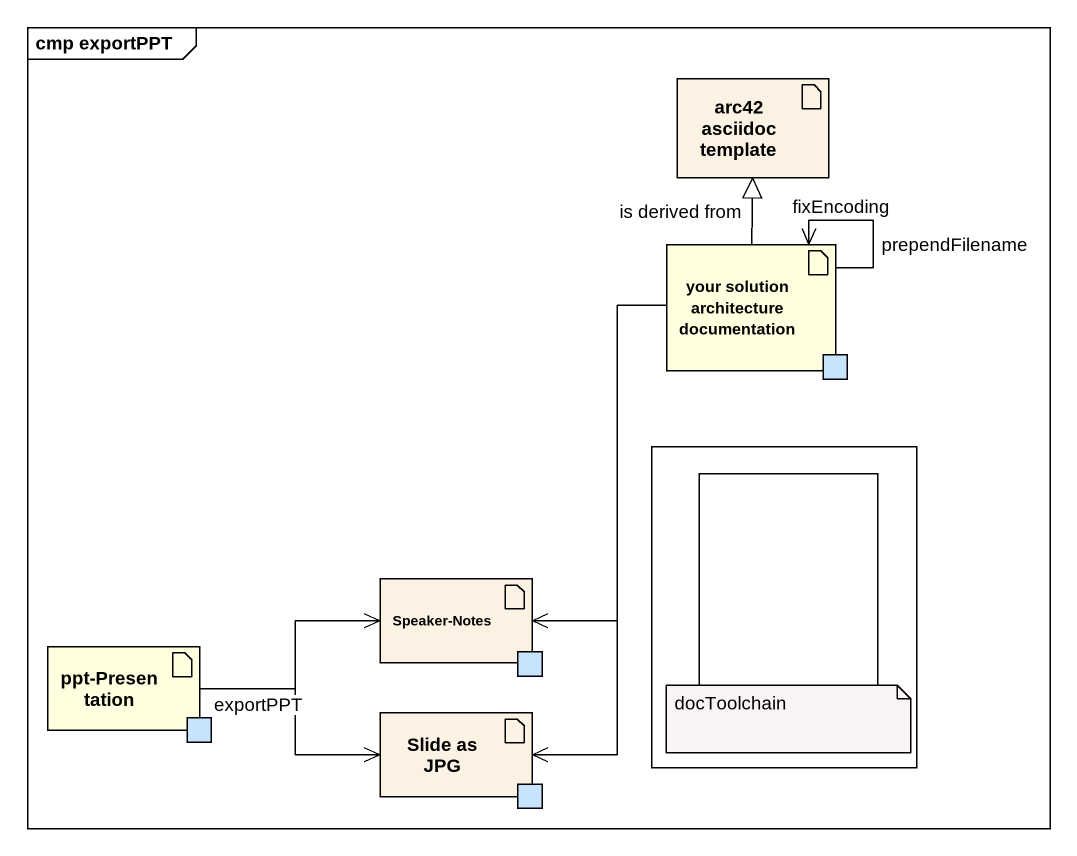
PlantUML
@startuml
mainframe cmp exportPPT
artifact "arc42 asciidoc template" as arc42_asciidoc_template
artifact "your solution architecture documentation" as your_solution_architecture #FFFFE0 {
  port " " as port1 #C7E3FE
}
rectangle " " as rectangle1 #FFFFFF {
  rectangle " " as rectangle2
}
artifact "Speaker-Notes" as Speaker_Notes {
  port " " as port2 #C7E3FE
}
artifact "ppt-Presentation" as ppt_Presentation #FFFFE0 {
  port " " as port3 #C7E3FE
}
artifact "Slide as JPG" as Slide_as_JPG {
  port " " as port4 #C7E3FE
}
your_solution_architecture -up-|> arc42_asciidoc_template : is derived from
your_solution_architecture --> your_solution_architecture : fixEncoding
your_solution_architecture --> your_solution_architecture : prependFilename
your_solution_architecture --> Speaker_Notes
your_solution_architecture --> Slide_as_JPG
ppt_Presentation -right-> Speaker_Notes
ppt_Presentation -right-> Slide_as_JPG : exportPPT
note as N1
  docToolchain
end note
@enduml
